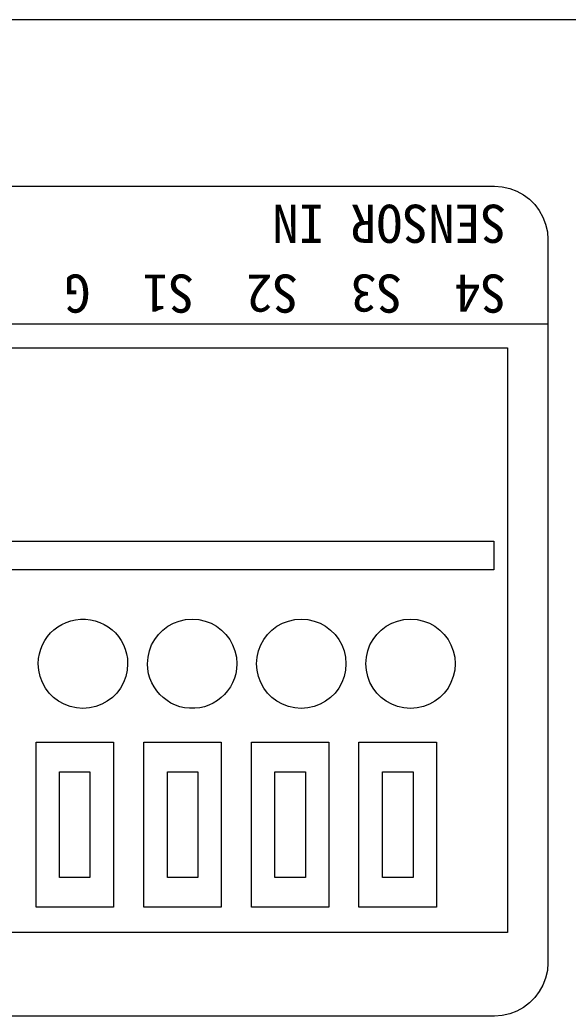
# Model space of a CAD drawing. Units: millimetres on the paper. Extents: x -139 to 141, y -98 to 91.
# Drawn here: x -31.65 to -28.45, y 54.47 to 60.29 of the extents above; entities that cross this region are included whole.
import ezdxf
from ezdxf.enums import TextEntityAlignment as Align

# ---------------------------------------------------------------- set-up
doc = ezdxf.new("R2010")
doc.units = ezdxf.units.MM
doc.layers.add('0-1_外形線', color=4, linetype='Continuous')
doc.styles.add('ＭＳ ゴシック', font='')
doc.styles.get('ＭＳ ゴシック').set_extended_font_data('MS Gothic')

msp = doc.modelspace()

# ---------------------------------------------------------------- linework, layer by layer
at = {"layer": '0-1_外形線'}
for p, q in [((30.556, 60.29), (-42.913, 60.29)), ((-35.184, 58.373), (-28.804, 58.373)), ((-28.804, 58.373), (-28.804, 54.957)), ((-35.134, 57.244), (-28.883, 57.244)), ((-28.883, 57.244), (-28.883, 57.077)), ((-28.883, 57.077), (-35.134, 57.077)), ((-31.557, 55.105), (-31.557, 56.069)), ((-31.557, 56.069), (-31.104, 56.069)), ((-31.104, 56.069), (-31.104, 55.105)), ((-30.928, 55.105), (-30.928, 56.069)), ((-30.928, 56.069), (-30.475, 56.069)), ((-30.475, 56.069), (-30.475, 55.105)), ((-30.299, 55.105), (-30.299, 56.069)), ((-30.299, 56.069), (-29.847, 56.069)), ((-29.847, 56.069), (-29.847, 55.105)), ((-29.671, 55.105), (-29.671, 56.069)), ((-29.671, 56.069), (-29.218, 56.069)), ((-29.218, 56.069), (-29.218, 55.105)), ((-31.419, 55.278), (-31.419, 55.896)), ((-31.419, 55.896), (-31.242, 55.896)), ((-31.242, 55.896), (-31.242, 55.278)), ((-30.79, 55.278), (-30.79, 55.896)), ((-30.79, 55.896), (-30.613, 55.896)), ((-30.613, 55.896), (-30.613, 55.278)), ((-30.162, 55.278), (-30.162, 55.896)), ((-30.162, 55.896), (-29.984, 55.896)), ((-29.984, 55.896), (-29.984, 55.278)), ((-29.533, 55.278), (-29.533, 55.896)), ((-29.533, 55.896), (-29.355, 55.896)), ((-29.355, 55.896), (-29.355, 55.278)), ((-31.242, 55.278), (-31.419, 55.278)), ((-30.613, 55.278), (-30.79, 55.278)), ((-29.984, 55.278), (-30.162, 55.278)), ((-29.355, 55.278), (-29.533, 55.278)), ((-31.104, 55.105), (-31.557, 55.105)), ((-30.475, 55.105), (-30.928, 55.105)), ((-29.847, 55.105), (-30.299, 55.105)), ((-29.218, 55.105), (-29.671, 55.105)), ((-28.804, 54.957), (-34.741, 54.957))]:
    msp.add_line(p, q, dxfattribs=at)
for points in [[(-31.895, 59.319), (-31.613, 59.319), (-31.473, 59.319), (-31.333, 59.319), (-31.195, 59.319), (-31.057, 59.319), (-30.922, 59.319), (-30.855, 59.319), (-30.788, 59.319), (-30.722, 59.319), (-30.657, 59.319), (-30.592, 59.319)], [(-30.592, 59.319), (-30.528, 59.319), (-30.465, 59.319), (-30.402, 59.319), (-30.34, 59.319), (-30.279, 59.319), (-30.219, 59.319), (-30.159, 59.319), (-30.101, 59.319), (-30.043, 59.319), (-29.986, 59.319), (-29.931, 59.319), (-29.876, 59.319), (-29.823, 59.319), (-29.77, 59.319), (-29.719, 59.319), (-29.669, 59.319), (-29.62, 59.319), (-29.572, 59.319), (-29.526, 59.319), (-29.481, 59.319), (-29.437, 59.319), (-29.395, 59.319), (-29.354, 59.319), (-29.314, 59.319), (-29.276, 59.319), (-29.24, 59.319), (-29.205, 59.319), (-29.171, 59.319), (-29.14, 59.319), (-29.109, 59.319), (-29.081, 59.319), (-29.054, 59.319), (-29.029, 59.319), (-29.006, 59.319), (-28.995, 59.319), (-28.985, 59.319), (-28.975, 59.319), (-28.966, 59.319), (-28.957, 59.319)], [(-28.957, 59.319), (-28.948, 59.319), (-28.94, 59.319), (-28.933, 59.319), (-28.925, 59.319), (-28.919, 59.319), (-28.913, 59.319), (-28.907, 59.319), (-28.902, 59.319), (-28.898, 59.319), (-28.894, 59.319), (-28.89, 59.319), (-28.887, 59.319), (-28.885, 59.319), (-28.883, 59.319), (-28.882, 59.319), (-28.881, 59.319), (-28.88, 59.319)], [(-28.88, 59.319), (-28.834, 59.315), (-28.79, 59.305), (-28.749, 59.289), (-28.711, 59.268), (-28.676, 59.242), (-28.645, 59.211), (-28.618, 59.176), (-28.597, 59.137), (-28.581, 59.096), (-28.571, 59.052), (-28.568, 59.006)], [(-28.568, 59.006), (-28.568, 59.005), (-28.568, 59.003), (-28.568, 58.999), (-28.568, 58.994), (-28.568, 58.987), (-28.568, 58.979), (-28.568, 58.97), (-28.568, 58.959), (-28.568, 58.946), (-28.568, 58.933), (-28.568, 58.918), (-28.568, 58.902), (-28.568, 58.884), (-28.568, 58.865), (-28.568, 58.846), (-28.568, 58.824), (-28.568, 58.802), (-28.568, 58.779), (-28.568, 58.754), (-28.568, 58.729), (-28.568, 58.702), (-28.568, 58.674), (-28.568, 58.646), (-28.568, 58.616), (-28.568, 58.585), (-28.568, 58.554), (-28.568, 58.521), (-28.568, 58.488), (-28.568, 58.454), (-28.568, 58.418), (-28.568, 58.383), (-28.568, 58.346), (-28.568, 58.308), (-28.568, 58.27), (-28.568, 58.231), (-28.568, 58.191), (-28.568, 58.151), (-28.568, 58.11), (-28.568, 58.026)], [(-28.568, 58.871), (-28.568, 58.863), (-28.568, 58.84), (-28.568, 58.805), (-28.568, 58.763), (-28.568, 58.716), (-28.568, 58.667), (-28.568, 58.619), (-28.568, 58.577), (-28.568, 58.543), (-28.568, 58.52), (-28.568, 58.511)], [(-31.584, 58.511), (-31.895, 58.511)], [(-28.984, 58.511), (-29.005, 58.511), (-29.025, 58.511), (-29.047, 58.511), (-29.09, 58.511), (-29.135, 58.511), (-29.182, 58.511), (-29.23, 58.511), (-29.28, 58.511), (-29.331, 58.511), (-29.384, 58.511), (-29.438, 58.511), (-29.493, 58.511), (-29.55, 58.511), (-29.608, 58.511), (-29.667, 58.511), (-29.727, 58.511), (-29.789, 58.511), (-29.851, 58.511), (-29.915, 58.511), (-29.979, 58.511), (-30.045, 58.511), (-30.111, 58.511), (-30.179, 58.511), (-30.247, 58.511), (-30.316, 58.511), (-30.386, 58.511), (-30.457, 58.511), (-30.529, 58.511), (-30.601, 58.511), (-30.674, 58.511), (-30.747, 58.511), (-30.821, 58.511), (-30.896, 58.511), (-30.971, 58.511), (-31.046, 58.511), (-31.122, 58.511), (-31.275, 58.511), (-31.429, 58.511), (-31.584, 58.511)], [(-28.568, 58.511), (-28.568, 58.511), (-28.569, 58.511), (-28.571, 58.511), (-28.573, 58.511), (-28.575, 58.511), (-28.579, 58.511), (-28.583, 58.511), (-28.587, 58.511), (-28.592, 58.511), (-28.598, 58.511), (-28.604, 58.511), (-28.61, 58.511), (-28.618, 58.511), (-28.625, 58.511), (-28.634, 58.511), (-28.643, 58.511), (-28.652, 58.511), (-28.662, 58.511), (-28.672, 58.511), (-28.683, 58.511), (-28.695, 58.511), (-28.707, 58.511), (-28.719, 58.511), (-28.732, 58.511), (-28.746, 58.511), (-28.76, 58.511), (-28.774, 58.511), (-28.789, 58.511), (-28.805, 58.511), (-28.821, 58.511), (-28.837, 58.511), (-28.854, 58.511), (-28.871, 58.511), (-28.889, 58.511), (-28.907, 58.511), (-28.926, 58.511), (-28.945, 58.511), (-28.964, 58.511), (-28.984, 58.511)], [(-28.568, 58.026), (-28.568, 57.94), (-28.568, 57.851), (-28.568, 57.761), (-28.568, 57.669), (-28.568, 57.575), (-28.568, 57.481), (-28.568, 57.384), (-28.568, 57.287), (-28.568, 57.091), (-28.568, 56.893), (-28.568, 56.695), (-28.568, 56.499), (-28.568, 56.402), (-28.568, 56.306), (-28.568, 56.211), (-28.568, 56.117), (-28.568, 56.025), (-28.568, 55.935), (-28.568, 55.847), (-28.568, 55.761), (-28.568, 55.677), (-28.568, 55.636), (-28.568, 55.595), (-28.568, 55.556), (-28.568, 55.517), (-28.568, 55.478), (-28.568, 55.441), (-28.568, 55.404), (-28.568, 55.368), (-28.568, 55.333), (-28.568, 55.299), (-28.568, 55.265), (-28.568, 55.233), (-28.568, 55.201), (-28.568, 55.17), (-28.568, 55.141), (-28.568, 55.112), (-28.568, 55.084), (-28.568, 55.058)], [(-31.544, 56.527), (-31.542, 56.557), (-31.537, 56.585), (-31.529, 56.612), (-31.519, 56.638), (-31.506, 56.663), (-31.49, 56.686), (-31.472, 56.707), (-31.452, 56.726), (-31.43, 56.743), (-31.406, 56.757), (-31.381, 56.769), (-31.354, 56.778), (-31.326, 56.784), (-31.297, 56.788), (-31.268, 56.788), (-31.239, 56.784), (-31.211, 56.778), (-31.184, 56.769), (-31.159, 56.757), (-31.135, 56.743), (-31.113, 56.726), (-31.093, 56.707), (-31.075, 56.686), (-31.06, 56.663), (-31.047, 56.638), (-31.036, 56.612), (-31.028, 56.585), (-31.023, 56.557), (-31.022, 56.527)], [(-30.906, 56.527), (-30.903, 56.566), (-30.895, 56.603), (-30.882, 56.637), (-30.864, 56.669), (-30.842, 56.698), (-30.816, 56.724), (-30.787, 56.746), (-30.755, 56.764), (-30.721, 56.777), (-30.684, 56.785), (-30.645, 56.788)], [(-30.645, 56.788), (-30.607, 56.785), (-30.57, 56.777), (-30.535, 56.764), (-30.503, 56.746), (-30.474, 56.724), (-30.448, 56.698), (-30.426, 56.669), (-30.409, 56.637), (-30.395, 56.603), (-30.387, 56.566), (-30.384, 56.527)], [(-30.008, 56.266), (-30.046, 56.269), (-30.083, 56.277), (-30.118, 56.291), (-30.15, 56.308), (-30.179, 56.33), (-30.205, 56.356), (-30.227, 56.385), (-30.244, 56.417), (-30.258, 56.452), (-30.266, 56.489), (-30.269, 56.527), (-30.266, 56.566), (-30.258, 56.603), (-30.244, 56.637), (-30.227, 56.669), (-30.205, 56.698), (-30.179, 56.724), (-30.15, 56.746), (-30.118, 56.764), (-30.083, 56.777), (-30.046, 56.785), (-30.008, 56.788)], [(-30.008, 56.788), (-29.969, 56.785), (-29.932, 56.777), (-29.898, 56.764), (-29.866, 56.746), (-29.837, 56.724), (-29.811, 56.698), (-29.789, 56.669), (-29.771, 56.637), (-29.758, 56.603), (-29.75, 56.566), (-29.747, 56.527)], [(-29.37, 56.266), (-29.409, 56.269), (-29.446, 56.277), (-29.48, 56.291), (-29.512, 56.308), (-29.541, 56.33), (-29.567, 56.356), (-29.589, 56.385), (-29.607, 56.417), (-29.62, 56.452), (-29.628, 56.489), (-29.631, 56.527), (-29.628, 56.566), (-29.62, 56.603), (-29.607, 56.637), (-29.589, 56.669), (-29.567, 56.698), (-29.541, 56.724), (-29.512, 56.746), (-29.48, 56.764), (-29.446, 56.777), (-29.409, 56.785), (-29.37, 56.788)], [(-29.37, 56.788), (-29.332, 56.785), (-29.295, 56.777), (-29.26, 56.764), (-29.228, 56.746), (-29.199, 56.724), (-29.173, 56.698), (-29.151, 56.669), (-29.134, 56.637), (-29.12, 56.603), (-29.112, 56.566), (-29.109, 56.527)], [(-31.283, 56.266), (-31.321, 56.269), (-31.358, 56.277), (-31.393, 56.291), (-31.425, 56.308), (-31.454, 56.33), (-31.48, 56.356), (-31.501, 56.385), (-31.519, 56.417), (-31.532, 56.452), (-31.541, 56.489), (-31.544, 56.527)], [(-31.022, 56.527), (-31.025, 56.489), (-31.033, 56.452), (-31.046, 56.417), (-31.064, 56.385), (-31.086, 56.356), (-31.111, 56.33), (-31.141, 56.308), (-31.173, 56.291), (-31.207, 56.277), (-31.244, 56.269), (-31.283, 56.266)], [(-30.384, 56.527), (-30.386, 56.498), (-30.391, 56.469), (-30.398, 56.442), (-30.409, 56.416), (-30.422, 56.392), (-30.438, 56.369), (-30.456, 56.348), (-30.476, 56.329), (-30.498, 56.312), (-30.522, 56.297), (-30.547, 56.285), (-30.574, 56.276), (-30.601, 56.27), (-30.63, 56.267), (-30.66, 56.267), (-30.689, 56.27), (-30.717, 56.276), (-30.743, 56.285), (-30.769, 56.297), (-30.792, 56.312), (-30.814, 56.329), (-30.834, 56.348), (-30.852, 56.369), (-30.868, 56.392), (-30.881, 56.416), (-30.892, 56.442), (-30.9, 56.469), (-30.904, 56.498), (-30.906, 56.527)], [(-29.747, 56.527), (-29.75, 56.489), (-29.758, 56.452), (-29.771, 56.417), (-29.789, 56.385), (-29.811, 56.356), (-29.837, 56.33), (-29.866, 56.308), (-29.898, 56.291), (-29.932, 56.277), (-29.969, 56.269), (-30.008, 56.266)], [(-29.109, 56.527), (-29.112, 56.489), (-29.12, 56.452), (-29.134, 56.417), (-29.151, 56.385), (-29.173, 56.356), (-29.199, 56.33), (-29.228, 56.308), (-29.26, 56.291), (-29.295, 56.277), (-29.332, 56.269), (-29.37, 56.266)], [(-28.568, 55.058), (-28.568, 55.032), (-28.568, 55.008), (-28.568, 54.984), (-28.568, 54.962), (-28.568, 54.941), (-28.568, 54.921), (-28.568, 54.902), (-28.568, 54.885), (-28.568, 54.869), (-28.568, 54.854), (-28.568, 54.84), (-28.568, 54.828), (-28.568, 54.817), (-28.568, 54.807), (-28.568, 54.799), (-28.568, 54.793), (-28.568, 54.787), (-28.568, 54.784), (-28.568, 54.781), (-28.568, 54.78)], [(-28.568, 54.78), (-28.571, 54.734), (-28.581, 54.69), (-28.597, 54.649), (-28.618, 54.611), (-28.645, 54.576), (-28.676, 54.545), (-28.711, 54.518), (-28.749, 54.497), (-28.79, 54.481), (-28.834, 54.471), (-28.88, 54.468)], [(-29.62, 54.468), (-29.669, 54.468), (-29.719, 54.468), (-29.77, 54.468), (-29.823, 54.468), (-29.876, 54.468), (-29.931, 54.468), (-29.986, 54.468), (-30.043, 54.468), (-30.101, 54.468), (-30.159, 54.468), (-30.219, 54.468), (-30.279, 54.468), (-30.34, 54.468), (-30.402, 54.468), (-30.465, 54.468), (-30.528, 54.468), (-30.592, 54.468), (-30.657, 54.468), (-30.722, 54.468), (-30.788, 54.468), (-30.855, 54.468), (-30.922, 54.468), (-31.057, 54.468), (-31.195, 54.468), (-31.333, 54.468), (-31.473, 54.468), (-31.613, 54.468), (-31.895, 54.468)], [(-28.88, 54.468), (-28.881, 54.468), (-28.882, 54.468), (-28.883, 54.468), (-28.885, 54.468), (-28.887, 54.468), (-28.89, 54.468), (-28.894, 54.468), (-28.898, 54.468), (-28.902, 54.468), (-28.907, 54.468), (-28.913, 54.468), (-28.919, 54.468), (-28.925, 54.468), (-28.933, 54.468), (-28.94, 54.468), (-28.948, 54.468), (-28.957, 54.468), (-28.966, 54.468), (-28.975, 54.468), (-28.985, 54.468), (-28.995, 54.468), (-29.006, 54.468), (-29.029, 54.468), (-29.054, 54.468), (-29.081, 54.468), (-29.109, 54.468), (-29.14, 54.468), (-29.171, 54.468), (-29.205, 54.468), (-29.24, 54.468), (-29.276, 54.468), (-29.314, 54.468), (-29.354, 54.468), (-29.395, 54.468), (-29.437, 54.468), (-29.481, 54.468), (-29.526, 54.468), (-29.572, 54.468), (-29.62, 54.468)]]:
    msp.add_lwpolyline(points, dxfattribs=at)

# ---------------------------------------------------------------- texts
at = {"layer": '0-1_外形線', "style": 'ＭＳ ゴシック'}
for s, p in [('SENSOR IN', (-28.81, 59.277)), ('S4  S3  S2  S1  G', (-28.81, 58.869))]:
    msp.add_text(s, height=0.2232, rotation=180, dxfattribs=at).set_placement(p, align=Align.BOTTOM_LEFT)

doc.saveas('drawing.dxf')
